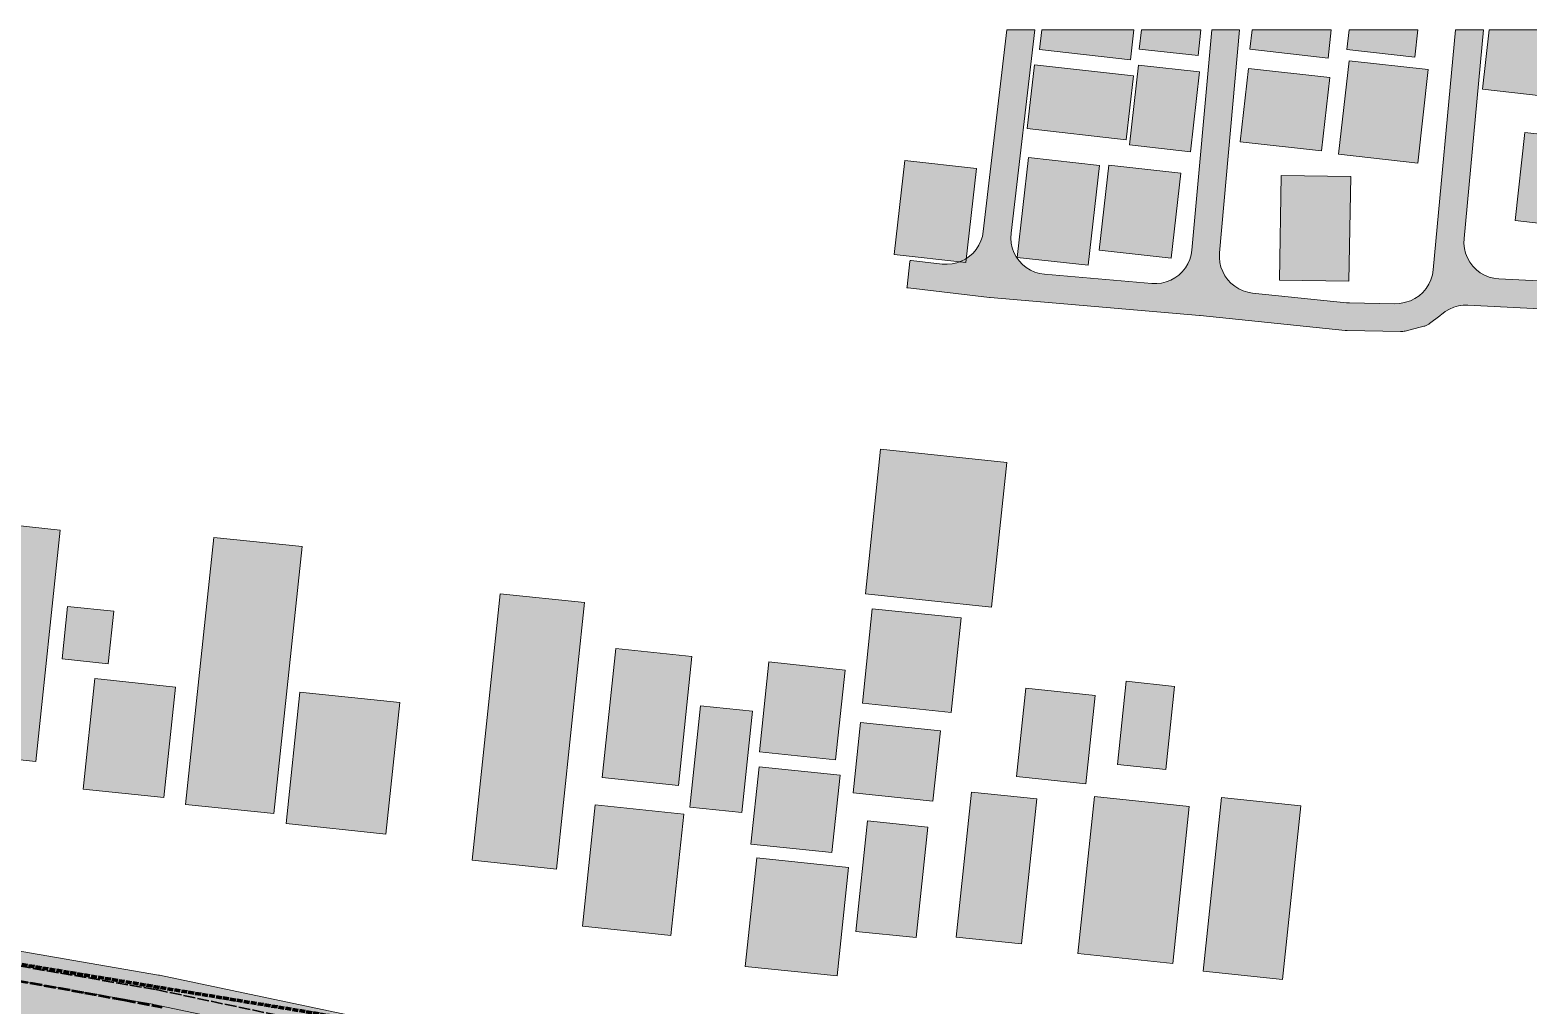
# Model space of a CAD drawing. Header units: metres. Extents: x 305909 to 307171, y 9156037 to 9156671.
# Drawn here: x 306410.9 to 306573.2, y 9156534.4 to 9156640 of the extents above; entities that cross this region are included whole.
import ezdxf

# ---------------------------------------------------------------- set-up
doc = ezdxf.new("R2010")
doc.units = ezdxf.units.M
doc.linetypes.add('DASHED', pattern=[1.524, 1.27, -0.254])
doc.linetypes.add('DASHED2', pattern=[0.762, 0.635, -0.127])
for name, color, linetype, lineweight, true_color in [('B-DELINEASI', 7, 'DASHED2', 70, 0xc800c8), ('J-PERKERASAN_JALAN', 7, 'Continuous', 9, 0x989896), ('K-BANGUNAN_LUAR_TAPAK', 7, 'Continuous', 9, 0xdedede), ('T-JALUR_DISTRIBUSI_BARANG', 7, 'DASHED', 50, 0x7832aa), ('T-KLASTER_TEMPE_INTI', 7, 'DASHED', 35, 0xd26e14), ('Z-R', 7, 'Continuous', 0, 0xfaf4e6), ('Z-R-UT', 7, 'Continuous', 0, 0xffd699)]:
    doc.layers.add(name, color=color, linetype=linetype, lineweight=lineweight, true_color=true_color)

msp = doc.modelspace()

# ---------------------------------------------------------------- hatches: boundary and pattern name
at = {"layer": 'J-PERKERASAN_JALAN', "true_color": 0x989896}
h = msp.add_hatch(color=252, dxfattribs=at)
h.dxf.hatch_style = 1
h.paths.add_polyline_path([(306524.1, 9156610.25), (306514.93, 9156611.04), (306514.9, 9156611.04), (306514.88, 9156611.04), (306514.85, 9156611.04), (306506.04, 9156612.06), (306505.92, 9156612.09), (306505.93, 9156612.21), (306506.24, 9156614.93), (306506.27, 9156615.05), (306506.39, 9156615.04), (306509.75, 9156614.65), (306510.28, 9156614.63), (306510.8, 9156614.67), (306511.31, 9156614.78), (306511.8, 9156614.96), (306512.27, 9156615.19), (306512.7, 9156615.49), (306513.08, 9156615.84), (306513.42, 9156616.24), (306513.71, 9156616.68), (306513.93, 9156617.15), (306514.09, 9156617.65), (306514.19, 9156618.16), (306516.73, 9156640), (306519.76, 9156640), (306517.19, 9156617.99), (306517.16, 9156617.46), (306517.21, 9156616.93), (306517.32, 9156616.4), (306517.5, 9156615.9), (306517.75, 9156615.43), (306518.06, 9156615), (306518.42, 9156614.61), (306518.84, 9156614.27), (306519.29, 9156613.99), (306519.78, 9156613.77), (306520.29, 9156613.62), (306520.82, 9156613.54), (306524.1, 9156613.26), (306524.1, 9156610.25)])
h = msp.add_hatch(color=252, dxfattribs=at)
h.dxf.hatch_style = 1
h.paths.add_polyline_path([(306644.85, 9156604.74), (306628.62, 9156605.82), (306628.6, 9156605.82), (306614.13, 9156606.74), (306614.1, 9156606.74), (306614.08, 9156606.74), (306614.05, 9156606.74), (306588.85, 9156609.08), (306588.68, 9156609.09), (306566.67, 9156610.21), (306566.15, 9156610.2), (306565.64, 9156610.13), (306565.14, 9156609.98), (306564.66, 9156609.78), (306564.21, 9156609.51), (306563.8, 9156609.19), (306563.71, 9156609.11), (306563.64, 9156609.06), (306562.52, 9156608.21), (306562.44, 9156608.15), (306562.29, 9156608.06), (306562.15, 9156608), (306561.99, 9156607.94), (306561.9, 9156607.91), (306559.86, 9156607.4), (306559.77, 9156607.38), (306559.62, 9156607.35), (306559.46, 9156607.34), (306559.38, 9156607.34), (306553.6, 9156607.45), (306553.52, 9156607.45), (306553.48, 9156607.46), (306553.39, 9156607.46), (306537.67, 9156609.08), (306537.6, 9156609.09), (306524.1, 9156610.25), (306524.1, 9156613.26), (306532.45, 9156612.54), (306532.97, 9156612.53), (306533.49, 9156612.59), (306534, 9156612.71), (306534.48, 9156612.9), (306534.94, 9156613.15), (306535.36, 9156613.46), (306535.74, 9156613.82), (306536.07, 9156614.23), (306536.34, 9156614.67), (306536.55, 9156615.15), (306536.7, 9156615.65), (306536.78, 9156616.17), (306538.92, 9156640), (306541.94, 9156640), (306539.76, 9156615.85), (306539.75, 9156615.33), (306539.8, 9156614.82), (306539.92, 9156614.31), (306540.11, 9156613.83), (306540.35, 9156613.37), (306540.66, 9156612.95), (306541.01, 9156612.57), (306541.41, 9156612.24), (306541.85, 9156611.97), (306542.33, 9156611.75), (306542.82, 9156611.6), (306543.33, 9156611.51), (306553.51, 9156610.47), (306553.85, 9156610.45), (306558.74, 9156610.35), (306559.27, 9156610.38), (306559.8, 9156610.48), (306559.92, 9156610.51), (306560.44, 9156610.68), (306560.93, 9156610.92), (306561.39, 9156611.22), (306561.79, 9156611.58), (306562.15, 9156612), (306562.44, 9156612.46), (306562.67, 9156612.96), (306562.83, 9156613.48), (306562.92, 9156614.02), (306565.33, 9156640), (306568.34, 9156640), (306566.25, 9156617.41), (306566.23, 9156616.87), (306566.29, 9156616.34), (306566.42, 9156615.82), (306566.62, 9156615.32), (306566.88, 9156614.85), (306567.21, 9156614.42), (306567.59, 9156614.04), (306568.01, 9156613.71), (306568.48, 9156613.44), (306568.97, 9156613.24), (306569.49, 9156613.11), (306570.03, 9156613.04), (306583.71, 9156612.35), (306584.21, 9156612.36), (306584.72, 9156612.43), (306585.21, 9156612.56), (306585.67, 9156612.76), (306586.11, 9156613.01), (306586.52, 9156613.31), (306586.88, 9156613.67), (306587.2, 9156614.07), (306587.46, 9156614.5), (306587.66, 9156614.97), (306587.81, 9156615.45), (306587.89, 9156615.96), (306590.24, 9156640), (306593.26, 9156640), (306590.9, 9156615.94), (306590.89, 9156615.42), (306590.94, 9156614.89), (306591.06, 9156614.38), (306591.24, 9156613.89), (306591.49, 9156613.43), (306591.8, 9156613), (306592.16, 9156612.62), (306592.57, 9156612.29), (306593.01, 9156612.02), (306593.49, 9156611.8), (306593.99, 9156611.65), (306594.51, 9156611.57), (306608.77, 9156610.25), (306609.29, 9156610.23), (306609.82, 9156610.29), (306610.34, 9156610.41), (306610.83, 9156610.6), (306611.29, 9156610.86), (306611.72, 9156611.17), (306612.1, 9156611.54), (306612.43, 9156611.96), (306612.7, 9156612.41), (306612.91, 9156612.9), (306613.05, 9156613.41), (306613.12, 9156613.93), (306614.98, 9156638.92), (306614.98, 9156638.94), (306615.05, 9156640), (306618.06, 9156640), (306617.97, 9156638.73), (306616.11, 9156613.67), (306616.11, 9156613.14), (306616.17, 9156612.62), (306616.31, 9156612.11), (306616.51, 9156611.62), (306616.77, 9156611.16), (306617.09, 9156610.74), (306617.46, 9156610.37), (306617.88, 9156610.05), (306618.33, 9156609.79), (306618.82, 9156609.58), (306619.33, 9156609.45), (306619.85, 9156609.38), (306628.8, 9156608.82), (306639.8, 9156608.08), (306640.32, 9156608.08), (306640.83, 9156608.15), (306641.33, 9156608.28), (306641.81, 9156608.47), (306642.26, 9156608.73), (306642.68, 9156609.04), (306643.05, 9156609.4), (306643.37, 9156609.81), (306643.63, 9156610.26), (306643.84, 9156610.73), (306643.98, 9156611.23), (306644.05, 9156611.74), (306644.85, 9156621.26), (306644.85, 9156604.74)])
h = msp.add_hatch(color=252, dxfattribs=at)
h.dxf.hatch_style = 1
h.paths.add_polyline_path([(306211.34, 9156561.32), (306215.69, 9156561.13), (306215.76, 9156561.13), (306215.8, 9156561.12), (306215.87, 9156561.12), (306305.11, 9156551.21), (306305.21, 9156551.2), (306385.83, 9156544.39), (306385.92, 9156544.38), (306385.97, 9156544.37), (306386.05, 9156544.36), (306424.86, 9156537.66), (306424.9, 9156537.65), (306424.92, 9156537.65), (306424.96, 9156537.64), (306453.19, 9156531.69), (306453.48, 9156531.64), (306455.85, 9156531.32), (306456.07, 9156531.3), (306458.59, 9156531.1), (306458.61, 9156531.1), (306499.53, 9156528.16), (306499.55, 9156528.16), (306503.86, 9156527.79), (306503.93, 9156527.78), (306503.97, 9156527.78), (306504.04, 9156527.77), (306508.38, 9156527.1), (306524.1, 9156524.6), (306524.1, 9156521.36), (306507.9, 9156523.93), (306507.89, 9156523.94), (306503.7, 9156524.58), (306503.43, 9156524.62), (306499.32, 9156524.97), (306499.27, 9156524.97), (306458.38, 9156527.91), (306455.69, 9156528.12), (306455.64, 9156528.12), (306455.6, 9156528.13), (306455.55, 9156528.13), (306452.89, 9156528.49), (306452.81, 9156528.5), (306452.77, 9156528.51), (306452.69, 9156528.52), (306424.38, 9156534.49), (306424.24, 9156534.52), (306390.81, 9156540.29), (306390.29, 9156540.35), (306389.77, 9156540.34), (306389.26, 9156540.26), (306388.76, 9156540.11), (306388.29, 9156539.9), (306387.84, 9156539.64), (306387.44, 9156539.31), (306387.08, 9156538.94), (306386.77, 9156538.53), (306386.52, 9156538.07), (306386.32, 9156537.59), (306386.2, 9156537.09), (306373.1, 9156467.34), (306371.27, 9156457.61), (306371.26, 9156457.54), (306354.05, 9156356.62), (306353.99, 9156356.12), (306354, 9156355.61), (306354.08, 9156355.11), (306354.21, 9156354.63), (306354.41, 9156354.16), (306354.66, 9156353.73), (306354.97, 9156353.33), (306355.32, 9156352.97), (306355.71, 9156352.66), (306356.15, 9156352.4), (306356.61, 9156352.19), (306357.09, 9156352.05), (306357.59, 9156351.97), (306409.63, 9156346.69), (306409.68, 9156346.69), (306409.72, 9156346.68), (306409.77, 9156346.68), (306440.17, 9156341.92), (306440.61, 9156341.88), (306479.91, 9156340.13), (306480.43, 9156340.14), (306480.94, 9156340.22), (306481.44, 9156340.37), (306481.92, 9156340.57), (306482.36, 9156340.84), (306482.77, 9156341.16), (306483.13, 9156341.53), (306483.44, 9156341.95), (306483.69, 9156342.4), (306483.89, 9156342.88), (306484.02, 9156343.38), (306484.08, 9156343.9), (306484.56, 9156352.1), (306486.64, 9156384.64), (306486.66, 9156384.76), (306486.78, 9156384.76), (306489.51, 9156384.58), (306489.64, 9156384.57), (306489.64, 9156384.44), (306487.56, 9156351.94), (306487.56, 9156351.92), (306487.07, 9156343.55), (306487.07, 9156343.04), (306487.14, 9156342.54), (306487.27, 9156342.05), (306487.46, 9156341.58), (306487.71, 9156341.14), (306488.01, 9156340.73), (306488.36, 9156340.36), (306488.76, 9156340.04), (306489.19, 9156339.78), (306489.66, 9156339.57), (306490.14, 9156339.42), (306490.64, 9156339.34), (306492.5, 9156339.14), (306492.54, 9156339.14), (306492.56, 9156339.14), (306492.6, 9156339.13), (306513.24, 9156336.16), (306513.4, 9156336.14), (306524.1, 9156335.05), (306524.1, 9156331.83), (306512.98, 9156332.97), (306512.94, 9156332.97), (306512.92, 9156332.97), (306512.88, 9156332.98), (306498.86, 9156335), (306498.36, 9156335.04), (306497.85, 9156335.01), (306497.35, 9156334.92), (306496.86, 9156334.77), (306496.4, 9156334.56), (306495.97, 9156334.29), (306495.58, 9156333.97), (306495.23, 9156333.61), (306494.93, 9156333.2), (306494.68, 9156332.75), (306494.49, 9156332.28), (306494.36, 9156331.79), (306494.3, 9156331.28), (306494.3, 9156330.78), (306499.49, 9156251.38), (306499.49, 9156251.25), (306499.37, 9156251.24), (306496.64, 9156251.06), (306496.51, 9156251.06), (306496.5, 9156251.18), (306491.17, 9156332.72), (306491.1, 9156333.23), (306490.97, 9156333.72), (306490.78, 9156334.19), (306490.53, 9156334.64), (306490.23, 9156335.05), (306489.88, 9156335.41), (306489.48, 9156335.73), (306489.05, 9156336), (306488.58, 9156336.21), (306488.1, 9156336.36), (306487.59, 9156336.44), (306485.26, 9156336.69), (306485.02, 9156336.7), (306446.09, 9156338.43), (306445.58, 9156338.42), (306445.08, 9156338.35), (306444.6, 9156338.21), (306444.13, 9156338.01), (306443.69, 9156337.76), (306443.29, 9156337.45), (306442.93, 9156337.1), (306442.62, 9156336.7), (306442.36, 9156336.26), (306442.15, 9156335.8), (306442.01, 9156335.31), (306441.93, 9156334.81), (306441.91, 9156334.31), (306442.57, 9156313.41), (306442.58, 9156313.25), (306443.28, 9156303.61), (306443.29, 9156303.57), (306443.29, 9156303.54), (306443.29, 9156303.5), (306443.89, 9156283.07), (306443.88, 9156282.95), (306443.76, 9156282.94), (306441.02, 9156282.86), (306440.9, 9156282.86), (306440.89, 9156282.98), (306440.29, 9156303.31), (306440.28, 9156303.49), (306439.58, 9156313.12), (306439.58, 9156313.16), (306439.58, 9156313.18), (306439.58, 9156313.23), (306438.87, 9156335.59), (306438.83, 9156336.09), (306438.72, 9156336.58), (306438.55, 9156337.05), (306438.32, 9156337.5), (306438.03, 9156337.91), (306437.7, 9156338.29), (306437.32, 9156338.62), (306436.91, 9156338.91), (306436.46, 9156339.13), (306435.98, 9156339.3), (306435.49, 9156339.41), (306409.4, 9156343.49), (306409.18, 9156343.52), (306356.32, 9156348.88), (306355.78, 9156348.9), (306355.25, 9156348.84), (306354.74, 9156348.72), (306354.24, 9156348.53), (306353.77, 9156348.28), (306353.34, 9156347.96), (306352.96, 9156347.59), (306352.62, 9156347.18), (306352.35, 9156346.72), (306352.14, 9156346.23), (306352, 9156345.72), (306341.11, 9156293.6), (306341.08, 9156293.47), (306330.92, 9156235.04), (306330.91, 9156234.98), (306329.59, 9156226.64), (306329.55, 9156226.29), (306329, 9156218.17), (306329, 9156218.15), (306326.61, 9156189.44), (306326.59, 9156189.32), (306326.47, 9156189.32), (306323.74, 9156189.55), (306323.62, 9156189.57), (306323.62, 9156189.69), (306326.01, 9156218.34), (306326.01, 9156218.4), (306326.57, 9156226.69), (306326.58, 9156226.78), (306326.58, 9156226.82), (306326.59, 9156226.91), (306327.95, 9156235.48), (306327.95, 9156235.5), (306338.14, 9156294.06), (306338.15, 9156294.09), (306338.15, 9156294.11), (306338.16, 9156294.14), (306348.92, 9156345.68), (306349, 9156346.2), (306349, 9156346.74), (306348.94, 9156347.26), (306348.8, 9156347.77), (306348.6, 9156348.26), (306348.33, 9156348.72), (306348.01, 9156349.14), (306347.63, 9156349.52), (306347.21, 9156349.84), (306346.75, 9156350.1), (306346.26, 9156350.3), (306345.75, 9156350.43), (306324.83, 9156354.35), (306324.27, 9156354.41), (306279.51, 9156356.34), (306211.34, 9156359.75), (306211.34, 9156362.95), (306279.62, 9156359.54), (306279.65, 9156359.54), (306324.74, 9156357.59), (306324.88, 9156357.58), (306324.96, 9156357.57), (306325.1, 9156357.55), (306346.36, 9156353.57), (306346.89, 9156353.51), (306347.41, 9156353.51), (306347.94, 9156353.59), (306348.45, 9156353.74), (306348.93, 9156353.95), (306349.38, 9156354.22), (306349.8, 9156354.55), (306350.16, 9156354.93), (306350.47, 9156355.36), (306350.73, 9156355.82), (306350.92, 9156356.32), (306351.04, 9156356.83), (306367.35, 9156452.44), (306367.4, 9156452.98), (306367.38, 9156453.51), (306367.29, 9156454.04), (306367.13, 9156454.56), (306366.91, 9156455.04), (306366.62, 9156455.5), (306366.27, 9156455.9), (306365.87, 9156456.26), (306365.43, 9156456.57), (306364.95, 9156456.81), (306364.44, 9156456.98), (306363.91, 9156457.08), (306328.42, 9156461.66), (306307.1, 9156464.45), (306307.09, 9156464.45), (306307.04, 9156464.46), (306243.13, 9156474.3), (306242.61, 9156474.35), (306242.09, 9156474.33), (306241.58, 9156474.24), (306241.09, 9156474.09), (306240.62, 9156473.87), (306240.18, 9156473.6), (306239.78, 9156473.27), (306239.43, 9156472.89), (306239.12, 9156472.47), (306238.88, 9156472.02), (306235.86, 9156465.43), (306235.82, 9156465.33), (306235.72, 9156465.17), (306235.63, 9156465.05), (306235.52, 9156464.93), (306235.38, 9156464.81), (306235.29, 9156464.74), (306234.1, 9156463.92), (306234.01, 9156463.85), (306233.82, 9156463.75), (306233.71, 9156463.7), (306232.24, 9156463.11), (306232.16, 9156463.07), (306232.01, 9156463.03), (306231.88, 9156463), (306231.73, 9156462.98), (306231.64, 9156462.98), (306225.31, 9156462.78), (306225.17, 9156462.78), (306225.11, 9156462.78), (306224.98, 9156462.79), (306217.29, 9156463.55), (306217.19, 9156463.57), (306217.13, 9156463.57), (306217.03, 9156463.59), (306211.34, 9156464.79), (306211.34, 9156467.86), (306217.4, 9156466.58), (306217.83, 9156466.51), (306224.98, 9156465.8), (306225.5, 9156465.78), (306230.35, 9156465.94), (306230.91, 9156465.99), (306231.44, 9156466.13), (306231.96, 9156466.33), (306232.44, 9156466.6), (306232.88, 9156466.94), (306233.27, 9156467.34), (306233.6, 9156467.78), (306233.86, 9156468.27), (306237.16, 9156475.47), (306237.21, 9156475.56), (306237.3, 9156475.71), (306237.39, 9156475.84), (306237.49, 9156475.95), (306237.6, 9156476.05), (306237.74, 9156476.16), (306237.83, 9156476.21), (306239.17, 9156477), (306239.25, 9156477.04), (306239.39, 9156477.11), (306239.52, 9156477.15), (306239.67, 9156477.2), (306239.76, 9156477.21), (306241.46, 9156477.5), (306241.56, 9156477.52), (306241.75, 9156477.53), (306241.94, 9156477.52), (306242.04, 9156477.51), (306307.45, 9156467.43), (306307.54, 9156467.41), (306328.79, 9156464.63), (306328.8, 9156464.63), (306364.83, 9156459.99), (306365.33, 9156459.96), (306365.84, 9156459.99), (306366.33, 9156460.08), (306366.81, 9156460.24), (306367.27, 9156460.45), (306367.69, 9156460.72), (306368.08, 9156461.04), (306368.42, 9156461.41), (306368.72, 9156461.82), (306368.96, 9156462.26), (306369.15, 9156462.73), (306369.27, 9156463.22), (306370.15, 9156467.89), (306383.12, 9156536.99), (306383.19, 9156537.5), (306383.18, 9156538.01), (306383.11, 9156538.52), (306382.98, 9156539.02), (306382.78, 9156539.49), (306382.52, 9156539.94), (306382.21, 9156540.35), (306381.85, 9156540.71), (306381.45, 9156541.03), (306381, 9156541.29), (306380.53, 9156541.49), (306380.04, 9156541.63), (306379.53, 9156541.71), (306304.88, 9156548.01), (306304.86, 9156548.01), (306304.84, 9156548.02), (306304.81, 9156548.02), (306215.67, 9156557.92), (306215.4, 9156557.94), (306211.34, 9156558.12), (306211.34, 9156561.32)])
at = {"layer": 'K-BANGUNAN_LUAR_TAPAK', "true_color": 0xe8e8e6}
h = msp.add_hatch(color=254, dxfattribs=at)
h.dxf.hatch_style = 1
h.paths.add_polyline_path([(306520.51, 9156640), (306530.5, 9156640), (306530.14, 9156636.78), (306520.27, 9156637.88), (306520.51, 9156640)])
h = msp.add_hatch(color=254, dxfattribs=at)
h.dxf.hatch_style = 1
h.paths.add_polyline_path([(306531.31, 9156640), (306537.76, 9156640), (306537.45, 9156637.22), (306531.07, 9156637.92), (306531.31, 9156640)])
h = msp.add_hatch(color=254, dxfattribs=at)
h.dxf.hatch_style = 1
h.paths.add_polyline_path([(306543.3, 9156640), (306551.87, 9156640), (306551.52, 9156636.96), (306543.06, 9156637.91), (306543.3, 9156640)])
h = msp.add_hatch(color=254, dxfattribs=at)
h.dxf.hatch_style = 1
h.paths.add_polyline_path([(306553.81, 9156640), (306561.25, 9156640), (306560.91, 9156637.05), (306553.57, 9156637.87), (306553.81, 9156640)])
h = msp.add_hatch(color=254, dxfattribs=at)
h.dxf.hatch_style = 1
h.paths.add_polyline_path([(306568.96, 9156640), (306575.41, 9156640), (306574.6, 9156632.88), (306568.24, 9156633.6), (306568.96, 9156640)])
h = msp.add_hatch(color=254, dxfattribs=at)
h.dxf.hatch_style = 1
h.paths.add_polyline_path([(306519.72, 9156636.23), (306530.46, 9156635.02), (306529.67, 9156628.12), (306518.94, 9156629.33), (306519.72, 9156636.23)])
h = msp.add_hatch(color=254, dxfattribs=at)
h.dxf.hatch_style = 1
h.paths.add_polyline_path([(306530.98, 9156636.2), (306537.59, 9156635.45), (306536.61, 9156626.82), (306530.01, 9156627.56), (306530.98, 9156636.2)])
h = msp.add_hatch(color=254, dxfattribs=at)
h.dxf.hatch_style = 1
h.paths.add_polyline_path([(306553.8, 9156636.67), (306562.38, 9156635.71), (306561.23, 9156625.59), (306552.66, 9156626.55), (306553.8, 9156636.67)])
h = msp.add_hatch(color=254, dxfattribs=at)
h.dxf.hatch_style = 1
h.paths.add_polyline_path([(306542.9, 9156635.84), (306551.73, 9156634.86), (306550.83, 9156626.91), (306541.99, 9156627.9), (306542.9, 9156635.84)])
h = msp.add_hatch(color=254, dxfattribs=at)
h.dxf.hatch_style = 1
h.paths.add_polyline_path([(306572.85, 9156628.9), (306582.91, 9156627.77), (306581.82, 9156618.22), (306571.78, 9156619.35), (306572.85, 9156628.9)])
h = msp.add_hatch(color=254, dxfattribs=at)
h.dxf.hatch_style = 1
h.paths.add_polyline_path([(306505.68, 9156625.87), (306513.44, 9156624.99), (306512.29, 9156614.83), (306504.52, 9156615.7), (306505.68, 9156625.87)])
h = msp.add_hatch(color=254, dxfattribs=at)
h.dxf.hatch_style = 1
h.paths.add_polyline_path([(306519.08, 9156626.2), (306526.76, 9156625.34), (306525.54, 9156614.52), (306517.85, 9156615.37), (306519.08, 9156626.2)])
h = msp.add_hatch(color=254, dxfattribs=at)
h.dxf.hatch_style = 1
h.paths.add_polyline_path([(306527.77, 9156625.37), (306535.57, 9156624.49), (306534.53, 9156615.29), (306526.72, 9156616.15), (306527.77, 9156625.37)])
h = msp.add_hatch(color=254, dxfattribs=at)
h.dxf.hatch_style = 1
h.paths.add_polyline_path([(306546.27, 9156612.92), (306546.46, 9156624.25), (306553.98, 9156624.12), (306553.77, 9156612.79), (306546.27, 9156612.92)])
h = msp.add_hatch(color=254, dxfattribs=at)
h.dxf.hatch_style = 1
h.paths.add_polyline_path([(306503.06, 9156594.61), (306516.74, 9156593.18), (306515.09, 9156577.5), (306501.42, 9156578.93), (306503.06, 9156594.61)])
h = msp.add_hatch(color=254, dxfattribs=at)
h.dxf.hatch_style = 1
h.paths.add_polyline_path([(306406.9, 9156586.62), (306414.22, 9156585.85), (306411.58, 9156560.79), (306404.26, 9156561.56), (306406.9, 9156586.62)])
h = msp.add_hatch(color=254, dxfattribs=at)
h.dxf.hatch_style = 1
h.paths.add_polyline_path([(306430.86, 9156585.05), (306440.42, 9156584.05), (306437.37, 9156555.15), (306427.81, 9156556.14), (306430.86, 9156585.05)])
h = msp.add_hatch(color=254, dxfattribs=at)
h.dxf.hatch_style = 1
h.paths.add_polyline_path([(306461.88, 9156578.95), (306471.01, 9156578), (306467.96, 9156549.14), (306458.84, 9156550.09), (306461.88, 9156578.95)])
h = msp.add_hatch(color=254, dxfattribs=at)
h.dxf.hatch_style = 1
h.paths.add_polyline_path([(306415.02, 9156577.58), (306420.03, 9156577.06), (306419.42, 9156571.36), (306414.42, 9156571.89), (306415.02, 9156577.58)])
h = msp.add_hatch(color=254, dxfattribs=at)
h.dxf.hatch_style = 1
h.paths.add_polyline_path([(306510.7, 9156566.09), (306501.09, 9156567.1), (306502.17, 9156577.33), (306511.78, 9156576.33), (306510.7, 9156566.09)])
h = msp.add_hatch(color=254, dxfattribs=at)
h.dxf.hatch_style = 1
h.paths.add_polyline_path([(306474.4, 9156573.03), (306482.64, 9156572.16), (306481.17, 9156558.19), (306472.93, 9156559.04), (306474.4, 9156573.03)])
h = msp.add_hatch(color=254, dxfattribs=at)
h.dxf.hatch_style = 1
h.paths.add_polyline_path([(306490.96, 9156571.56), (306499.23, 9156570.69), (306498.2, 9156560.97), (306489.94, 9156561.83), (306490.96, 9156571.56)])
h = msp.add_hatch(color=254, dxfattribs=at)
h.dxf.hatch_style = 1
h.paths.add_polyline_path([(306417.96, 9156569.77), (306426.72, 9156568.85), (306425.45, 9156556.88), (306416.7, 9156557.78), (306417.96, 9156569.77)])
h = msp.add_hatch(color=254, dxfattribs=at)
h.dxf.hatch_style = 1
h.paths.add_polyline_path([(306440.19, 9156568.31), (306451, 9156567.19), (306449.49, 9156552.93), (306438.69, 9156554.06), (306440.19, 9156568.31)])
h = msp.add_hatch(color=254, dxfattribs=at)
h.dxf.hatch_style = 1
h.paths.add_polyline_path([(306518.78, 9156568.72), (306526.32, 9156567.94), (306525.31, 9156558.37), (306517.77, 9156559.16), (306518.78, 9156568.72)])
h = msp.add_hatch(color=254, dxfattribs=at)
h.dxf.hatch_style = 1
h.paths.add_polyline_path([(306533.95, 9156559.91), (306528.71, 9156560.45), (306529.67, 9156569.47), (306534.9, 9156568.92), (306533.95, 9156559.91)])
h = msp.add_hatch(color=254, dxfattribs=at)
h.dxf.hatch_style = 1
h.paths.add_polyline_path([(306483.58, 9156566.82), (306489.19, 9156566.24), (306488.03, 9156555.26), (306482.42, 9156555.85), (306483.58, 9156566.82)])
h = msp.add_hatch(color=254, dxfattribs=at)
h.dxf.hatch_style = 1
h.paths.add_polyline_path([(306500.9, 9156565.01), (306509.54, 9156564.12), (306508.73, 9156556.49), (306500.09, 9156557.39), (306500.9, 9156565.01)])
h = msp.add_hatch(color=254, dxfattribs=at)
h.dxf.hatch_style = 1
h.paths.add_polyline_path([(306489.9, 9156560.21), (306498.68, 9156559.3), (306497.8, 9156550.92), (306489.01, 9156551.83), (306489.9, 9156560.21)])
h = msp.add_hatch(color=254, dxfattribs=at)
h.dxf.hatch_style = 1
h.paths.add_polyline_path([(306512.91, 9156557.48), (306520, 9156556.73), (306518.34, 9156541.04), (306511.26, 9156541.78), (306512.91, 9156557.48)])
h = msp.add_hatch(color=254, dxfattribs=at)
h.dxf.hatch_style = 1
h.paths.add_polyline_path([(306526.23, 9156556.99), (306536.5, 9156555.92), (306534.72, 9156538.93), (306524.44, 9156539.99), (306526.23, 9156556.99)])
h = msp.add_hatch(color=254, dxfattribs=at)
h.dxf.hatch_style = 1
h.paths.add_polyline_path([(306539.97, 9156556.87), (306548.56, 9156555.97), (306546.59, 9156537.17), (306537.99, 9156538.07), (306539.97, 9156556.87)])
h = msp.add_hatch(color=254, dxfattribs=at)
h.dxf.hatch_style = 1
h.paths.add_polyline_path([(306472.17, 9156556.11), (306481.75, 9156555.1), (306480.36, 9156541.94), (306470.77, 9156542.94), (306472.17, 9156556.11)])
h = msp.add_hatch(color=254, dxfattribs=at)
h.dxf.hatch_style = 1
h.paths.add_polyline_path([(306501.64, 9156554.36), (306508.17, 9156553.67), (306506.91, 9156541.71), (306500.37, 9156542.39), (306501.64, 9156554.36)])
h = msp.add_hatch(color=254, dxfattribs=at)
h.dxf.hatch_style = 1
h.paths.add_polyline_path([(306489.65, 9156550.34), (306499.6, 9156549.3), (306498.37, 9156537.56), (306488.4, 9156538.6), (306489.65, 9156550.34)])
at = {"layer": 'T-JALUR_DISTRIBUSI_BARANG', "true_color": 0x7832aa}
h = msp.add_hatch(color=195, dxfattribs=at)
h.dxf.hatch_style = 1
h.paths.add_polyline_path([(306411.03, 9156536.8), (306407.84, 9156535.99), (306408.31, 9156538.65)])
at = {"layer": 'Z-R', "true_color": 0xe2eacc}
h = msp.add_hatch(color=254, dxfattribs=at)
h.dxf.hatch_style = 1
h.paths.add_polyline_path([(306499.6, 9156305.81), (306466.68, 9156301.99), (306472.88, 9156235.67), (306497.91, 9156229.06), (306526.8, 9156228.99), (306531.58, 9156219.92), (306532.49, 9156127.58), (306486.31, 9156132.33), (306393.99, 9156155.2), (306332.73, 9156171.59), (306288.72, 9156190.58), (306246.01, 9156220.78), (306216.24, 9156242.78), (306193.37, 9156263.49), (306160.59, 9156296.71), (306133.41, 9156338.56), (306127.35, 9156361.25), (306094.2, 9156358.84), (306090.5, 9156366.67), (306061.4, 9156428.37), (306035.15, 9156500.2), (306017.71, 9156550.31), (306008.21, 9156577.56), (306141.31, 9156568.88), (306165.7, 9156567.29), (306165.7, 9156567.29), (306200.22, 9156564.07), (306291.75, 9156555.55), (306369.46, 9156545.53), (306471.94, 9156528.54), (306458.48, 9156529.51), (306455.79, 9156529.72), (306453.06, 9156530.08), (306440, 9156532.84), (306440, 9156532.83), (306440, 9156532.84), (306440, 9156532.84), (306424.61, 9156536.08), (306424.61, 9156536.08), (306385.74, 9156542.79), (306385.74, 9156542.79), (306305, 9156549.61), (306305, 9156549.61), (306215.66, 9156559.53), (306215.66, 9156559.53), (306186.12, 9156560.81), (306186.12, 9156560.81), (306160.52, 9156563.13), (306160.52, 9156563.13), (306119.18, 9156567.79), (306119.18, 9156567.79), (306039.05, 9156573.45), (306039.05, 9156573.45), (306033.08, 9156573.81), (306033.08, 9156573.81), (306033.08, 9156573.81), (306051.45, 9156523.22), (306051.45, 9156523.21), (306060.21, 9156485.25), (306060.21, 9156485.25), (306060.21, 9156485.25), (306057.48, 9156485.6), (306070.6, 9156438.47), (306116.98, 9156440.27), (306147.96, 9156437.91), (306199.86, 9156410.57), (306230.35, 9156409.78), (306281.95, 9156409), (306338.24, 9156402.75), (306341.9, 9156461.43), (306341.9, 9156461.43), (306341.9, 9156461.43), (306343.89, 9156461.18), (306340.23, 9156402.62), (306340.21, 9156402.42), (306340.17, 9156402.22), (306340.1, 9156402.03), (306340.02, 9156401.85), (306339.92, 9156401.67), (306339.8, 9156401.51), (306339.67, 9156401.35), (306339.52, 9156401.22), (306339.36, 9156401.09), (306339.19, 9156400.99), (306339.01, 9156400.9), (306338.82, 9156400.83), (306338.62, 9156400.79), (306338.42, 9156400.76), (306338.22, 9156400.75), (306338.01, 9156400.76), (306281.82, 9156407), (306230.32, 9156407.78), (306230.29, 9156407.79), (306199.8, 9156408.57), (306199.62, 9156408.58), (306199.44, 9156408.61), (306199.26, 9156408.66), (306199.09, 9156408.72), (306198.92, 9156408.8), (306147.4, 9156435.95), (306116.95, 9156438.27), (306078.61, 9156436.78), (306089.35, 9156410.91), (306109.34, 9156371.44), (306114.25, 9156367.34), (306121.8, 9156366.05), (306134.09, 9156364.48), (306186.36, 9156362.59), (306279.56, 9156357.94), (306324.74, 9156355.99), (306351.56, 9156350.97), (306360, 9156400.45), (306360, 9156400.45), (306360, 9156380), (306360, 9156380), (306360, 9156380), (306440, 9156380), (306440, 9156380), (306440, 9156380), (306440, 9156340.33), (306440.23, 9156340.29), (306485.26, 9156338.3), (306492.36, 9156337.55), (306513.12, 9156334.56), (306536.03, 9156332.22), (306560, 9156329.63), (306560, 9156512.62), (306572.18, 9156510.31), (306677.17, 9156490.28), (306677.17, 9156490.28), (306764.13, 9156475.06), (306735.94, 9156145.42), (306694.11, 9156139.2), (306694.29, 9156206.56), (306623.21, 9156213.87), (306624.29, 9156242.6), (306556.39, 9156238.05), (306554, 9156281.95), (306509.63, 9156279.09), (306499.6, 9156305.81)])
at = {"layer": 'Z-R-UT', "true_color": 0xf6dcac}
h = msp.add_hatch(color=41, dxfattribs=at)
h.dxf.hatch_style = 1
h.paths.add_polyline_path([(306385.92, 9156542.76), (306424.61, 9156536.08), (306424.61, 9156536.08), (306440, 9156532.84), (306440, 9156532.84), (306440, 9156532.83), (306440, 9156380), (306440, 9156380), (306440, 9156380), (306385.92, 9156380), (306385.92, 9156466.63), (306386.34, 9156466.52), (306386.56, 9156467.85), (306386.6, 9156468.04), (306386.66, 9156468.23), (306386.74, 9156468.41), (306386.83, 9156468.58), (306386.95, 9156468.74), (306387.07, 9156468.89), (306387.21, 9156469.03), (306387.37, 9156469.15), (306387.53, 9156469.26), (306387.71, 9156469.35), (306387.89, 9156469.42), (306388.08, 9156469.48), (306388.27, 9156469.51), (306388.47, 9156469.53), (306388.66, 9156469.53), (306388.86, 9156469.5), (306398.83, 9156467.88), (306399.41, 9156469.09), (306399.97, 9156470.67), (306400.37, 9156472.28), (306400.62, 9156473.93), (306400.7, 9156475.6), (306400.64, 9156476.86), (306391.1, 9156478.9), (306390.92, 9156478.95), (306390.73, 9156479.01), (306390.56, 9156479.1), (306390.39, 9156479.2), (306390.23, 9156479.32), (306390.09, 9156479.46), (306389.96, 9156479.6), (306389.84, 9156479.76), (306389.75, 9156479.93), (306389.66, 9156480.11), (306389.6, 9156480.3), (306389.56, 9156480.49), (306389.53, 9156480.68), (306389.52, 9156480.88), (306389.54, 9156481.08), (306389.57, 9156481.27), (306390.12, 9156483.85), (306385.92, 9156484.65), (306385.92, 9156542.76)])

# ---------------------------------------------------------------- linework, layer by layer
at = {"layer": 'B-DELINEASI'}
msp.add_lwpolyline([(306843.97, 9156139.65), (306613.97, 9156113.41), (306520.72, 9156109.95), (306423.33, 9156121.01), (306333.54, 9156153.47), (306256.18, 9156192.15), (306187.8, 9156246.71), (306141.52, 9156298.52), (306095.93, 9156355.16), (306061.4, 9156428.37), (306035.15, 9156500.2), (306008.21, 9156577.56), (306008.21, 9156577.56), (306165.7, 9156567.29), (306291.75, 9156555.55), (306369.46, 9156545.53), (306504.83, 9156523.08), (306572.18, 9156510.31), (306677.17, 9156490.28)], dxfattribs=at)
at = {"layer": 'J-PERKERASAN_JALAN', "color": 251, "lineweight": 13, "true_color": 0x6c6c6a}
for points in [[(306588.68, 9156609.09), (306566.67, 9156610.21), (306566.15, 9156610.2), (306565.64, 9156610.13), (306565.14, 9156609.98), (306564.66, 9156609.78), (306564.21, 9156609.51), (306563.8, 9156609.19), (306563.71, 9156609.11), (306563.64, 9156609.06), (306562.52, 9156608.21), (306562.44, 9156608.15), (306562.29, 9156608.06), (306562.15, 9156608), (306561.99, 9156607.94), (306561.9, 9156607.91), (306559.86, 9156607.4), (306559.77, 9156607.38), (306559.62, 9156607.35), (306559.46, 9156607.34), (306559.38, 9156607.34), (306553.6, 9156607.45), (306553.52, 9156607.45), (306553.48, 9156607.46), (306553.39, 9156607.46), (306537.67, 9156609.08), (306537.6, 9156609.09), (306514.93, 9156611.04), (306514.9, 9156611.04), (306514.88, 9156611.04), (306514.85, 9156611.04), (306506.04, 9156612.06), (306505.92, 9156612.09), (306505.93, 9156612.21), (306506.24, 9156614.93), (306506.27, 9156615.05), (306506.39, 9156615.04), (306509.75, 9156614.65), (306510.28, 9156614.63), (306510.8, 9156614.67), (306511.31, 9156614.78), (306511.8, 9156614.96), (306512.27, 9156615.19), (306512.7, 9156615.49), (306513.08, 9156615.84), (306513.42, 9156616.24), (306513.71, 9156616.68), (306513.93, 9156617.15), (306514.09, 9156617.65), (306514.19, 9156618.16), (306516.73, 9156640), (306519.76, 9156640), (306517.19, 9156617.99), (306517.16, 9156617.46), (306517.21, 9156616.93), (306517.32, 9156616.4), (306517.5, 9156615.9), (306517.75, 9156615.43), (306518.06, 9156615), (306518.42, 9156614.61), (306518.84, 9156614.27), (306519.29, 9156613.99), (306519.78, 9156613.77), (306520.29, 9156613.62), (306520.82, 9156613.54), (306532.45, 9156612.54), (306532.97, 9156612.53), (306533.49, 9156612.59), (306534, 9156612.71), (306534.48, 9156612.9), (306534.94, 9156613.15), (306535.36, 9156613.46), (306535.74, 9156613.82), (306536.07, 9156614.23), (306536.34, 9156614.67), (306536.55, 9156615.15), (306536.7, 9156615.65), (306536.78, 9156616.17), (306538.92, 9156640), (306541.94, 9156640), (306539.76, 9156615.85), (306539.75, 9156615.33), (306539.8, 9156614.82), (306539.92, 9156614.31), (306540.11, 9156613.83), (306540.35, 9156613.37), (306540.66, 9156612.95), (306541.01, 9156612.57), (306541.41, 9156612.24), (306541.85, 9156611.97), (306542.33, 9156611.75), (306542.82, 9156611.6), (306543.33, 9156611.51), (306553.51, 9156610.47), (306553.85, 9156610.45), (306558.74, 9156610.35), (306559.27, 9156610.38), (306559.8, 9156610.48), (306559.92, 9156610.51), (306560.44, 9156610.68), (306560.93, 9156610.92), (306561.39, 9156611.22), (306561.79, 9156611.58), (306562.15, 9156612), (306562.44, 9156612.46), (306562.67, 9156612.96), (306562.83, 9156613.48), (306562.92, 9156614.02), (306565.33, 9156640), (306568.34, 9156640), (306566.25, 9156617.41), (306566.23, 9156616.87), (306566.29, 9156616.34), (306566.42, 9156615.82), (306566.62, 9156615.32), (306566.88, 9156614.85), (306567.21, 9156614.42), (306567.59, 9156614.04), (306568.01, 9156613.71), (306568.48, 9156613.44), (306568.97, 9156613.24), (306569.49, 9156613.11), (306570.03, 9156613.04), (306583.71, 9156612.35)], [(306386.05, 9156544.36), (306424.86, 9156537.66), (306424.9, 9156537.65), (306424.92, 9156537.65), (306424.96, 9156537.64), (306453.19, 9156531.69), (306453.48, 9156531.64), (306455.85, 9156531.32), (306456.07, 9156531.3), (306458.59, 9156531.1), (306458.61, 9156531.1), (306499.53, 9156528.16), (306499.55, 9156528.16), (306503.86, 9156527.79), (306503.93, 9156527.78), (306503.97, 9156527.78), (306504.04, 9156527.77), (306508.38, 9156527.1), (306587.19, 9156514.6)], [(306683.35, 9156488.4), (306622.83, 9156504.4), (306622.57, 9156504.46), (306586.75, 9156511.43), (306586.61, 9156511.45), (306507.9, 9156523.93), (306507.89, 9156523.94), (306503.7, 9156524.58), (306503.43, 9156524.62), (306499.32, 9156524.97), (306499.27, 9156524.97), (306458.38, 9156527.91), (306455.69, 9156528.12), (306455.64, 9156528.12), (306455.6, 9156528.13), (306455.55, 9156528.13), (306452.89, 9156528.49), (306452.81, 9156528.5), (306452.77, 9156528.51), (306452.69, 9156528.52), (306424.38, 9156534.49), (306424.24, 9156534.52), (306390.81, 9156540.29)]]:
    msp.add_lwpolyline(points, dxfattribs=at)
at = {"layer": 'K-BANGUNAN_LUAR_TAPAK', "color": 9, "lineweight": 9, "true_color": 0xc8c8c6}
for points in [[(306520.51, 9156640), (306530.5, 9156640), (306530.14, 9156636.78), (306520.27, 9156637.88), (306520.51, 9156640)], [(306531.31, 9156640), (306537.76, 9156640), (306537.45, 9156637.22), (306531.07, 9156637.92), (306531.31, 9156640)], [(306543.3, 9156640), (306551.87, 9156640), (306551.52, 9156636.96), (306543.06, 9156637.91), (306543.3, 9156640)], [(306553.81, 9156640), (306561.25, 9156640), (306560.91, 9156637.05), (306553.57, 9156637.87), (306553.81, 9156640)], [(306568.96, 9156640), (306575.41, 9156640), (306574.6, 9156632.88), (306568.24, 9156633.6), (306568.96, 9156640)], [(306519.72, 9156636.23), (306530.46, 9156635.02), (306529.67, 9156628.12), (306518.94, 9156629.33), (306519.72, 9156636.23)], [(306530.98, 9156636.2), (306537.59, 9156635.45), (306536.61, 9156626.82), (306530.01, 9156627.56), (306530.98, 9156636.2)], [(306553.8, 9156636.67), (306562.38, 9156635.71), (306561.23, 9156625.59), (306552.66, 9156626.55), (306553.8, 9156636.67)], [(306542.9, 9156635.84), (306551.73, 9156634.86), (306550.83, 9156626.91), (306541.99, 9156627.9), (306542.9, 9156635.84)], [(306572.85, 9156628.9), (306582.91, 9156627.77), (306581.82, 9156618.22), (306571.78, 9156619.35), (306572.85, 9156628.9)], [(306505.68, 9156625.87), (306513.44, 9156624.99), (306512.29, 9156614.83), (306504.52, 9156615.7), (306505.68, 9156625.87)], [(306519.08, 9156626.2), (306526.76, 9156625.34), (306525.54, 9156614.52), (306517.85, 9156615.37), (306519.08, 9156626.2)], [(306527.77, 9156625.37), (306535.57, 9156624.49), (306534.53, 9156615.29), (306526.72, 9156616.15), (306527.77, 9156625.37)], [(306546.27, 9156612.92), (306546.46, 9156624.25), (306553.98, 9156624.12), (306553.77, 9156612.79), (306546.27, 9156612.92)], [(306503.06, 9156594.61), (306516.74, 9156593.18), (306515.09, 9156577.5), (306501.42, 9156578.93), (306503.06, 9156594.61)], [(306406.9, 9156586.62), (306414.22, 9156585.85), (306411.58, 9156560.79), (306404.26, 9156561.56), (306406.9, 9156586.62)], [(306430.86, 9156585.05), (306440.42, 9156584.05), (306437.37, 9156555.15), (306427.81, 9156556.14), (306430.86, 9156585.05)], [(306461.88, 9156578.95), (306471.01, 9156578), (306467.96, 9156549.14), (306458.84, 9156550.09), (306461.88, 9156578.95)], [(306415.02, 9156577.58), (306420.03, 9156577.06), (306419.42, 9156571.36), (306414.42, 9156571.89), (306415.02, 9156577.58)], [(306510.7, 9156566.09), (306501.09, 9156567.1), (306502.17, 9156577.33), (306511.78, 9156576.33), (306510.7, 9156566.09)], [(306474.4, 9156573.03), (306482.64, 9156572.16), (306481.17, 9156558.19), (306472.93, 9156559.04), (306474.4, 9156573.03)], [(306490.96, 9156571.56), (306499.23, 9156570.69), (306498.2, 9156560.97), (306489.94, 9156561.83), (306490.96, 9156571.56)], [(306417.96, 9156569.77), (306426.72, 9156568.85), (306425.45, 9156556.88), (306416.7, 9156557.78), (306417.96, 9156569.77)], [(306440.19, 9156568.31), (306451, 9156567.19), (306449.49, 9156552.93), (306438.69, 9156554.06), (306440.19, 9156568.31)], [(306518.78, 9156568.72), (306526.32, 9156567.94), (306525.31, 9156558.37), (306517.77, 9156559.16), (306518.78, 9156568.72)], [(306533.95, 9156559.91), (306528.71, 9156560.45), (306529.67, 9156569.47), (306534.9, 9156568.92), (306533.95, 9156559.91)], [(306483.58, 9156566.82), (306489.19, 9156566.24), (306488.03, 9156555.26), (306482.42, 9156555.85), (306483.58, 9156566.82)], [(306500.9, 9156565.01), (306509.54, 9156564.12), (306508.73, 9156556.49), (306500.09, 9156557.39), (306500.9, 9156565.01)], [(306489.9, 9156560.21), (306498.68, 9156559.3), (306497.8, 9156550.92), (306489.01, 9156551.83), (306489.9, 9156560.21)], [(306512.91, 9156557.48), (306520, 9156556.73), (306518.34, 9156541.04), (306511.26, 9156541.78), (306512.91, 9156557.48)], [(306526.23, 9156556.99), (306536.5, 9156555.92), (306534.72, 9156538.93), (306524.44, 9156539.99), (306526.23, 9156556.99)], [(306539.97, 9156556.87), (306548.56, 9156555.97), (306546.59, 9156537.17), (306537.99, 9156538.07), (306539.97, 9156556.87)], [(306472.17, 9156556.11), (306481.75, 9156555.1), (306480.36, 9156541.94), (306470.77, 9156542.94), (306472.17, 9156556.11)], [(306501.64, 9156554.36), (306508.17, 9156553.67), (306506.91, 9156541.71), (306500.37, 9156542.39), (306501.64, 9156554.36)], [(306489.65, 9156550.34), (306499.6, 9156549.3), (306498.37, 9156537.56), (306488.4, 9156538.6), (306489.65, 9156550.34)]]:
    msp.add_lwpolyline(points, close=True, dxfattribs=at)
at = {"layer": 'T-JALUR_DISTRIBUSI_BARANG'}
msp.add_lwpolyline([(306407.97, 9156537.34), (306412.5, 9156536.54), (306416.89, 9156535.75), (306421.14, 9156534.97), (306425.25, 9156534.19)], dxfattribs=at)
at = {"layer": 'T-KLASTER_TEMPE_INTI'}
msp.add_lwpolyline([(306385.74, 9156542.79), (306424.61, 9156536.08), (306424.61, 9156536.08), (306440, 9156532.84), (306440, 9156532.84), (306440, 9156532.83), (306440, 9156380), (306440, 9156380), (306440, 9156380), (306360, 9156380)], dxfattribs=at)

doc.saveas('drawing.dxf')
